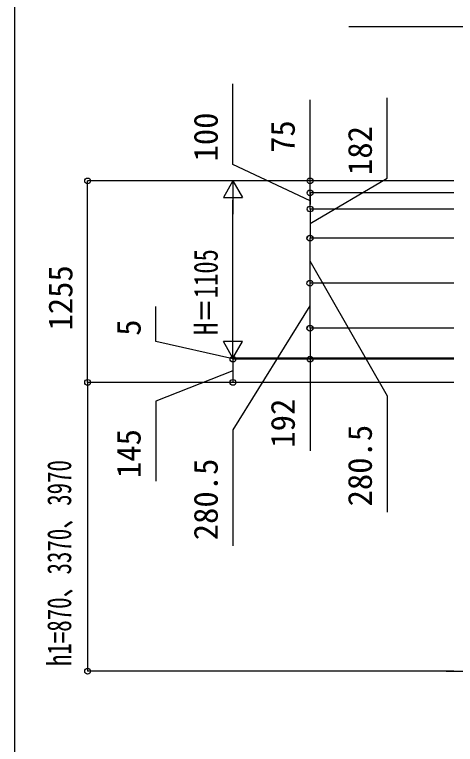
# Model space of a CAD drawing. Units: millimetres, scale not verified. Extents: x -10500 to 10500, y -15604 to 15536.
# Drawn here: x -10500 to -7755, y -5 to 4542 of the extents above; entities that cross this region are included whole.
import ezdxf
from ezdxf.enums import TextEntityAlignment as Align

# ---------------------------------------------------------------- set-up
doc = ezdxf.new("R2010")
doc.units = ezdxf.units.MM
doc.header["$LTSCALE"] = 80
for name, color, linetype in [('0-6_YKK_D', 6, 'Continuous'), ('0-7_YKK_ZWAK', 7, 'Continuous'), ('0-8_YSS_K', 3, 'Continuous')]:
    doc.layers.add(name, color=color, linetype=linetype)
doc.styles.add('ＭＳ ゴシック', font='')
doc.styles.get('ＭＳ ゴシック').set_extended_font_data('MS Gothic')

msp = doc.modelspace()

# ---------------------------------------------------------------- linework, layer by layer
at = {"layer": '0-6_YKK_D'}
for p, q in [((-7700, 4465.4), (-8419.23, 4465.4)), ((-8660, 3505.4), (-8660, 4011.35)), ((-7765, 3505.4), (-10046, 3505.4)), ((-10045, 2250.4), (-10045, 3505.4)), ((-9140, 3505.4), (-9200, 3401.48)), ((-7765, 3505.4), (-9141, 3505.4)), ((-9140, 3505.4), (-9080, 3401.48)), ((-9140, 3505.4), (-9140, 3297.55)), ((-7765, 3505.4), (-8661, 3505.4)), ((-8660, 3430.4), (-8660, 3505.4)), ((-8660, 3430.4), (-8660, 3502.4)), ((-7765, 3430.4), (-8661, 3430.4)), ((-7765, 3430.4), (-8661, 3430.4)), ((-8660, 3330.4), (-8660, 3430.4)), ((-8660, 3330.4), (-8660, 3430.4)), ((-8660, 3430.4), (-8660, 3358.4)), ((-9200, 3401.48), (-9080, 3401.48)), ((-9140, 2520.4), (-9140, 3385.4)), ((-7765, 3330.4), (-8661, 3330.4)), ((-7765, 3330.4), (-8661, 3330.4)), ((-8660, 3330.4), (-8660, 3258.4)), ((-8660, 3330.4), (-8660, 3148.4)), ((-7765, 3148.4), (-8662, 3148.4)), ((-7765, 3148.4), (-8661, 3148.4)), ((-8661, 3148.4), (-8661, 2867.9)), ((-7765, 2867.9), (-8662, 2867.9)), ((-7765, 2867.9), (-8662, 2867.9)), ((-8661, 2867.9), (-8661, 2587.4)), ((-9140, 2400.4), (-9140, 2608.25)), ((-7765, 2587.4), (-8662, 2587.4)), ((-7765, 2587.4), (-8661, 2587.4)), ((-9140, 2400.4), (-9200, 2504.32)), ((-9080, 2504.32), (-9200, 2504.32)), ((-9140, 2400.4), (-9080, 2504.32)), ((-9140, 2400.4), (-9140, 2472.4)), ((-7765, 2400.4), (-9141, 2400.4)), ((-7765, 2400.4), (-9141, 2400.4)), ((-7765, 2395.4), (-9141, 2395.4)), ((-7765, 2395.4), (-9141, 2395.4)), ((-9140, 2395.4), (-9140, 2400.4)), ((-9140, 2395.4), (-9140, 2400.4)), ((-9140, 2395.4), (-9140, 2250.4)), ((-9140, 2395.4), (-9140, 2323.4)), ((-7765, 2395.4), (-8661, 2395.4)), ((-7765, 2250.4), (-10046, 2250.4)), ((-7765, 2250.4), (-10046, 2250.4)), ((-10045, 2250.4), (-10045, 450.4)), ((-7765, 2250.4), (-9141, 2250.4)), ((-7765, 450.4), (-10046, 450.4))]:
    msp.add_line(p, q, dxfattribs=at)
for points in [[(-8660, 3380.4), (-9140, 3607.47), (-9140, 4110.83)], [(-8660, 3239.4), (-8180, 3523.48), (-8180, 4022.2)], [(-8661, 3008.15), (-8180, 2165.78), (-8180, 1442.19)], [(-9140, 2397.9), (-9620, 2505.48), (-9620, 2723.7)], [(-8661, 2727.65), (-9140, 1955.1), (-9140, 1231.51)], [(-8660, 2587.4), (-8660, 2395.4), (-8660, 1824.67)], [(-9140, 2322.9), (-9620, 2134.07), (-9620, 1635.34)]]:
    msp.add_lwpolyline(points, dxfattribs=at)
for centre in [(-10045, 3505.4), (-8660, 3505.4), (-8660, 3430.4), (-8660, 3430.4), (-8660, 3330.4), (-8660, 3330.4), (-8661, 3148.4), (-8660, 3148.4), (-8661, 2867.9), (-8661, 2867.9), (-8661, 2587.4), (-8660, 2587.4), (-9140, 2395.4), (-9140, 2395.4), (-8660, 2395.4), (-10045, 2250.4), (-10045, 2250.4), (-9140, 2250.4), (-10045, 450.4)]:
    msp.add_circle(centre, 18, dxfattribs=at)
at = {"layer": '0-7_YKK_ZWAK'}
msp.add_line((-10500, 14996.4), (-10500, -15603.6), dxfattribs=at)
at = {"layer": '0-8_YSS_K'}
msp.add_line((-7812.5, 450.4), (-351.5, 450.4), dxfattribs=at)

# ---------------------------------------------------------------- texts
at = {"layer": '0-6_YKK_D', "style": 'ＭＳ ゴシック'}
for s, p in [('100', (-9190, 3626.17)), ('75', (-8710, 3679.7)), ('182', (-8230, 3542.18)), ('1255', (-10095, 2573.06)), ('5', (-9670, 2540.41)), ('192', (-8710, 1843.38)), ('280.5', (-8230, 1477.12)), ('145', (-9670, 1654.04)), ('280.5', (-9190, 1266.45))]:
    msp.add_text(s, height=149.6, rotation=90, dxfattribs=at).set_placement(p, align=Align.BOTTOM_LEFT)
for s, width, p in [('H＝1105', 0.75, (-9190, 2545.62)), ('h1=870、3370、3970', 0.7, (-10102.82, 483.05))]:
    msp.add_text(s, height=149.6, rotation=90, dxfattribs=dict(at, width=width)).set_placement(p, align=Align.BOTTOM_LEFT)

doc.saveas('drawing.dxf')
